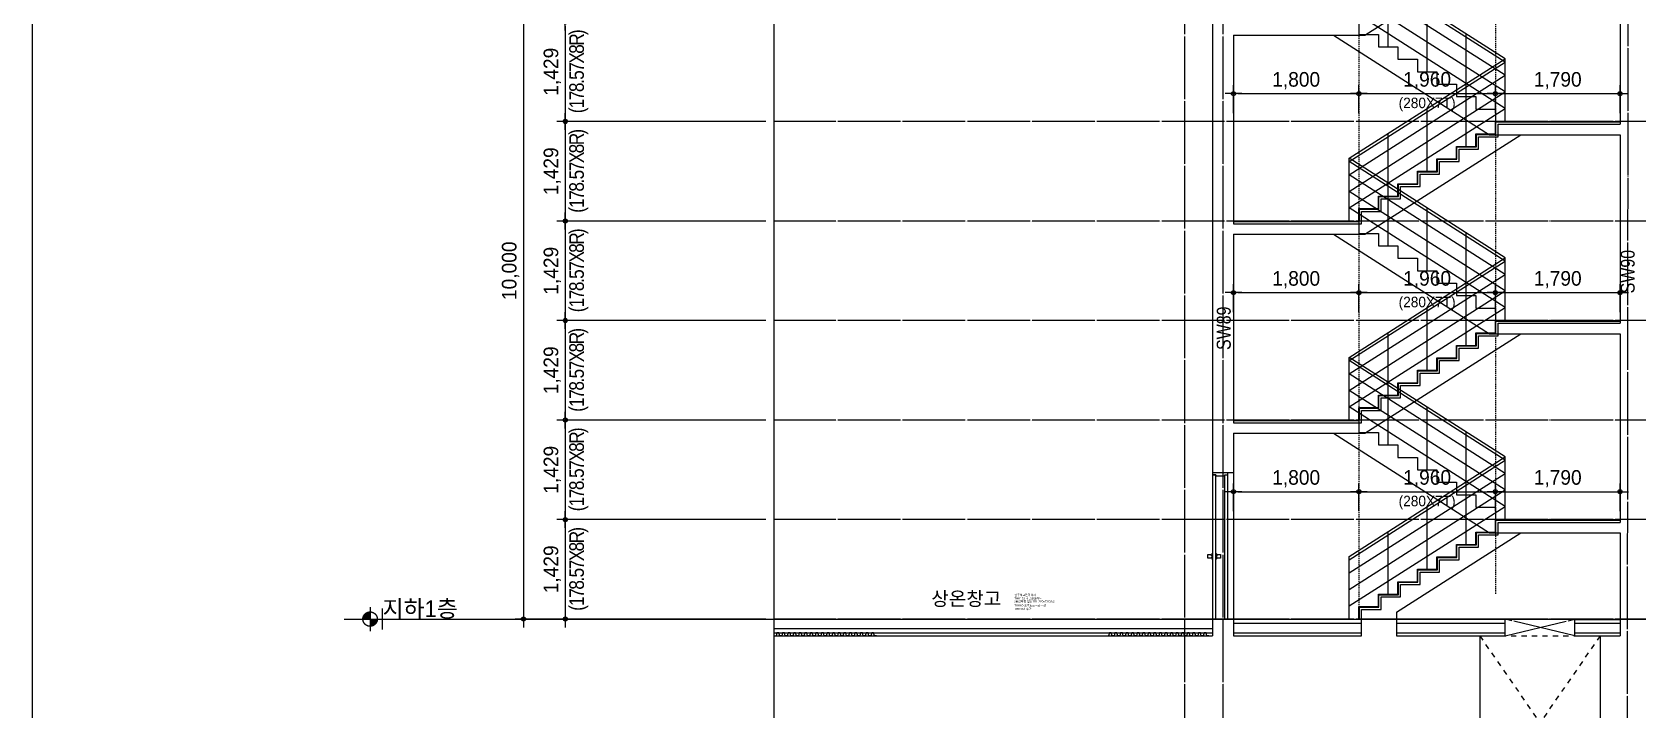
# Model space of a CAD drawing. Header units: millimetres. Extents: x 11948722 to 13111668, y -10771712 to -10232988.
# Drawn here: x 12495466 to 12518522, y -10577251 to -10567522 of the extents above; entities that cross this region are included whole.
import ezdxf
from ezdxf.enums import TextEntityAlignment as Align

# ---------------------------------------------------------------- set-up
doc = ezdxf.new("R2010")
doc.units = ezdxf.units.MM
doc.header["$LTSCALE"] = 150
doc.header["$MEASUREMENT"] = 0
for name, pattern in [('CEN', [6.2, 6, -0.1, 0, -0.1]), ('HIDDEN', [2, 1, -1]), ('X_PLAN_1F$0$CEN', [62, 60, -1, 0, -1]), ('Xref-계단단면도$0$CEN', [62, 60, -1, 0, -1]), ('Xref-계단단면도$0$H', [1, 0.6, -0.4])]:
    doc.linetypes.add(name, pattern=pattern)
doc.layers.get('0').update_dxf_attribs({"linetype": 'CONTINUOUS'})
doc.layers.get('Defpoints').update_dxf_attribs({"color": 117, "linetype": 'CONTINUOUS'})
for name, color, linetype in [('253', 253, 'CONTINUOUS'), ('A-DOOR', 4, 'CONTINUOUS'), ('A-ELE-8', 8, 'CONTINUOUS'), ('A-HAT-251', 251, 'CONTINUOUS'), ('A-중심선', 10, 'CEN'), ('CON-C', 2, 'CONTINUOUS'), ('ELE-8', 8, 'CONTINUOUS'), ('ele11', 251, 'CONTINUOUS'), ('X_PLAN_1F$0$A-중심선', 1, 'X_PLAN_1F$0$CEN'), ('Xref-계단단면도$0$3 dim0', 7, 'CONTINUOUS'), ('Xref-계단단면도$0$A-CEIL', 6, 'CONTINUOUS'), ('Xref-계단단면도$0$A-DIM', 7, 'CONTINUOUS'), ('Xref-계단단면도$0$A-TXT-3.0', 3, 'CONTINUOUS'), ('Xref-계단단면도$0$SYM', 7, 'CONTINUOUS'), ('Xref-계단단면도$0$SYM-1', 7, 'CONTINUOUS'), ('바닥마감', 3, 'CONTINUOUS')]:
    doc.layers.add(name, color=color, linetype=linetype)
doc.styles.add('A.NARROW', font='ARIALN.TTF')
doc.styles.add('Xref-계단단면도$0$나눔고딕 Se', font='')
doc.styles.add('Xref-계단단면도$0$돋움', font='')
doc.styles.add('돋움', font='')
doc.styles.add('맑은고딕', font='malgun.ttf')
doc.styles.add('주석', font='')
doc.styles.get('Xref-계단단면도$0$나눔고딕 Se').set_extended_font_data('Dotum')
doc.styles.get('Xref-계단단면도$0$돋움').set_extended_font_data('Dotum')
doc.styles.get('돋움').set_extended_font_data('Dotum')
doc.styles.get('주석').set_extended_font_data('Dotum')
doc.dimstyles.new('Xref-계단단면도$0$A1-100', dxfattribs={"dimtxt": 3, "dimasz": 1, "dimexe": 2, "dimexo": 2, "dimgap": 1, "dimtad": 1, "dimdec": 0, "dimzin": 12, "dimdsep": 46, "dimlunit": 6, "dimtxsty": 'Xref-계단단면도$0$나눔고딕 Se', "dimblk1": 'Xref-계단단면도$0$DIMDOT', "dimblk2": 'Xref-계단단면도$0$DIMDOT', "dimsah": 1, "dimcen": -1, "dimdle": 2, "dimclrd": 256, "dimclre": 256, "dimclrt": 3, "dimadec": 0, "dimazin": 0, "dimtfac": 1, "dimtdec": 0, "dimtix": 1, "dimtmove": 2, "dimatfit": 3, "dimldrblk": 'Xref-계단단면도$0$DIMDOT', "dimfxl": 1, "dimtvp": 1, "dimtolj": 1, "dimtzin": 12, "dimlwd": -1, "dimlwe": -1, "dimarcsym": 0})

# ---------------------------------------------------------------- blocks, each defined once
blk = doc.blocks.new('Xref-계단단면도$0$DIMDOT')
at = {"color": 0}
blk.add_line((-2, 0), (2, 0), dxfattribs=at)
for radius in [0.5, 0.25]:
    blk.add_circle((0, 0), radius, dxfattribs=at)
blk = doc.blocks.new('*D954')
at = {"layer": 'Defpoints', "color": 0, "ltscale": 1200}
for p in [(12506121, -10565948), (12502521, -10575948), (12506121, -10575948)]:
    blk.add_point(p, dxfattribs=at)
at = {"layer": 'Xref-계단단면도$0$3 dim0'}
for p, q in [((12506001, -10565948), (12502401, -10565948)), ((12502521, -10566008), (12502521, -10575888)), ((12506001, -10575948), (12502401, -10575948))]:
    blk.add_line(p, q, dxfattribs=at)
at = {"layer": 'Xref-계단단면도$0$3 dim0', "ltscale": 1200, "xscale": 60, "yscale": 60, "zscale": 60}
for p, rotation in [((12502521, -10565948), 90), ((12502521, -10575948), 270)]:
    blk.add_blockref('Xref-계단단면도$0$DIMDOT', p, dxfattribs=dict(at, rotation=rotation))
at = {"layer": 'Xref-계단단면도$0$3 dim0', "color": 3, "ltscale": 1200, "insert": (12502335, -10570948), "char_height": 210, "attachment_point": 5, "rotation": 90, "style": 'Xref-계단단면도$0$나눔고딕 Se'}
blk.add_mtext('\\A1;10,000', dxfattribs=at)
blk = doc.blocks.new('*U136')
at = {"layer": 'A-DOOR'}
for p, q in [((-200, 0), (-200, 2070)), ((-155, 0), (-155, 2055)), ((-200, 0), (-25, 0))]:
    blk.add_line(p, q, dxfattribs=at)
for points in [[(10, 2100), (20, 2100), (20, 2070), (-25, 2070), (-25, 2055), (-155, 2055), (-155, 2070), (-200, 2070), (-200, 2100), (-190, 2100)], [(-35, 915), (-55, 925), (-95, 925), (-95, 875), (-55, 875), (-35, 885)], [(-25, 945), (-35, 935), (-35, 865), (-25, 855)], [(20, 945), (30, 935), (30, 865), (20, 855)], [(30, 885), (50, 875), (90, 875), (90, 925), (50, 925), (30, 915)]]:
    blk.add_lwpolyline(points, dxfattribs=at)
blk.add_lwpolyline([(20, 0), (-25, 0), (-25, 2070), (20, 2070)], close=True, dxfattribs=at)
blk = doc.blocks.new('*D995')
at = {"layer": 'Defpoints', "color": 0, "lineweight": -3, "ltscale": 1200}
for p in [(12514516, -10568405), (12512716, -10568805), (12514516, -10568805)]:
    blk.add_point(p, dxfattribs=at)
at = {"layer": 'Xref-계단단면도$0$3 dim0'}
for p, q in [((12512716, -10568685), (12512716, -10568285)), ((12512776, -10568405), (12514456, -10568405)), ((12514516, -10568685), (12514516, -10568285))]:
    blk.add_line(p, q, dxfattribs=at)
at = {"layer": 'Xref-계단단면도$0$3 dim0', "ltscale": 1200, "xscale": 60, "yscale": 60, "zscale": 60, "rotation": 180}
blk.add_blockref('Xref-계단단면도$0$DIMDOT', (12512716, -10568405), dxfattribs=at)
at = {"layer": 'Xref-계단단면도$0$3 dim0', "ltscale": 1200, "xscale": 60, "yscale": 60, "zscale": 60}
blk.add_blockref('Xref-계단단면도$0$DIMDOT', (12514516, -10568405), dxfattribs=at)
at = {"layer": 'Xref-계단단면도$0$3 dim0', "color": 3, "ltscale": 1200, "insert": (12513616, -10568220), "char_height": 210, "attachment_point": 5, "style": 'Xref-계단단면도$0$나눔고딕 Se'}
blk.add_mtext('\\A1;1,800', dxfattribs=at)
blk = doc.blocks.new('*D996')
at = {"layer": 'Defpoints', "color": 0, "lineweight": -3, "ltscale": 1200}
for p in [(12516476, -10568405), (12514516, -10568805), (12516476, -10568805)]:
    blk.add_point(p, dxfattribs=at)
at = {"layer": 'Xref-계단단면도$0$3 dim0'}
for p, q in [((12514516, -10568685), (12514516, -10568285)), ((12514576, -10568405), (12516416, -10568405)), ((12516476, -10568685), (12516476, -10568285))]:
    blk.add_line(p, q, dxfattribs=at)
at = {"layer": 'Xref-계단단면도$0$3 dim0', "ltscale": 1200, "xscale": 60, "yscale": 60, "zscale": 60, "rotation": 180}
blk.add_blockref('Xref-계단단면도$0$DIMDOT', (12514516, -10568405), dxfattribs=at)
at = {"layer": 'Xref-계단단면도$0$3 dim0', "ltscale": 1200, "xscale": 60, "yscale": 60, "zscale": 60}
blk.add_blockref('Xref-계단단면도$0$DIMDOT', (12516476, -10568405), dxfattribs=at)
at = {"layer": 'Xref-계단단면도$0$3 dim0', "color": 3, "ltscale": 1200, "char_height": 210, "attachment_point": 5, "style": 'Xref-계단단면도$0$나눔고딕 Se'}
for s, insert in [('\\A1;1,960', (12515496, -10568220)), ('\\H0.714286x;(280X7T)', (12515496, -10568561))]:
    blk.add_mtext(s, dxfattribs=dict(at, insert=insert))
blk = doc.blocks.new('*D997')
at = {"layer": 'Defpoints', "color": 0, "lineweight": -3, "ltscale": 1200}
for p in [(12518266, -10568405), (12516476, -10568805), (12518266, -10568805)]:
    blk.add_point(p, dxfattribs=at)
at = {"layer": 'Xref-계단단면도$0$3 dim0'}
for p, q in [((12516476, -10568685), (12516476, -10568285)), ((12516536, -10568405), (12518206, -10568405)), ((12518266, -10568685), (12518266, -10568285))]:
    blk.add_line(p, q, dxfattribs=at)
at = {"layer": 'Xref-계단단면도$0$3 dim0', "ltscale": 1200, "xscale": 60, "yscale": 60, "zscale": 60, "rotation": 180}
blk.add_blockref('Xref-계단단면도$0$DIMDOT', (12516476, -10568405), dxfattribs=at)
at = {"layer": 'Xref-계단단면도$0$3 dim0', "ltscale": 1200, "xscale": 60, "yscale": 60, "zscale": 60}
blk.add_blockref('Xref-계단단면도$0$DIMDOT', (12518266, -10568405), dxfattribs=at)
at = {"layer": 'Xref-계단단면도$0$3 dim0', "color": 3, "ltscale": 1200, "insert": (12517371, -10568220), "char_height": 210, "attachment_point": 5, "style": 'Xref-계단단면도$0$나눔고딕 Se'}
blk.add_mtext('\\A1;1,790', dxfattribs=at)
blk = doc.blocks.new('*D998')
at = {"layer": 'Defpoints', "color": 0, "lineweight": -3, "ltscale": 1200}
for p in [(12514516, -10571262), (12512716, -10571662), (12514516, -10571662)]:
    blk.add_point(p, dxfattribs=at)
at = {"layer": 'Xref-계단단면도$0$3 dim0'}
for p, q in [((12512716, -10571542), (12512716, -10571142)), ((12514516, -10571542), (12514516, -10571142)), ((12512776, -10571262), (12514456, -10571262))]:
    blk.add_line(p, q, dxfattribs=at)
at = {"layer": 'Xref-계단단면도$0$3 dim0', "ltscale": 1200, "xscale": 60, "yscale": 60, "zscale": 60, "rotation": 180}
blk.add_blockref('Xref-계단단면도$0$DIMDOT', (12512716, -10571262), dxfattribs=at)
at = {"layer": 'Xref-계단단면도$0$3 dim0', "ltscale": 1200, "xscale": 60, "yscale": 60, "zscale": 60}
blk.add_blockref('Xref-계단단면도$0$DIMDOT', (12514516, -10571262), dxfattribs=at)
at = {"layer": 'Xref-계단단면도$0$3 dim0', "color": 3, "ltscale": 1200, "insert": (12513616, -10571077), "char_height": 210, "attachment_point": 5, "style": 'Xref-계단단면도$0$나눔고딕 Se'}
blk.add_mtext('\\A1;1,800', dxfattribs=at)
blk = doc.blocks.new('*D999')
at = {"layer": 'Defpoints', "color": 0, "lineweight": -3, "ltscale": 1200}
for p in [(12516476, -10571262), (12514516, -10571662), (12516476, -10571662)]:
    blk.add_point(p, dxfattribs=at)
at = {"layer": 'Xref-계단단면도$0$3 dim0'}
for p, q in [((12514516, -10571542), (12514516, -10571142)), ((12516476, -10571542), (12516476, -10571142)), ((12514576, -10571262), (12516416, -10571262))]:
    blk.add_line(p, q, dxfattribs=at)
at = {"layer": 'Xref-계단단면도$0$3 dim0', "ltscale": 1200, "xscale": 60, "yscale": 60, "zscale": 60, "rotation": 180}
blk.add_blockref('Xref-계단단면도$0$DIMDOT', (12514516, -10571262), dxfattribs=at)
at = {"layer": 'Xref-계단단면도$0$3 dim0', "ltscale": 1200, "xscale": 60, "yscale": 60, "zscale": 60}
blk.add_blockref('Xref-계단단면도$0$DIMDOT', (12516476, -10571262), dxfattribs=at)
at = {"layer": 'Xref-계단단면도$0$3 dim0', "color": 3, "ltscale": 1200, "char_height": 210, "attachment_point": 5, "style": 'Xref-계단단면도$0$나눔고딕 Se'}
for s, insert in [('\\A1;1,960', (12515496, -10571077)), ('\\H0.714286x;(280X7T)', (12515496, -10571419))]:
    blk.add_mtext(s, dxfattribs=dict(at, insert=insert))
blk = doc.blocks.new('*D1000')
at = {"layer": 'Defpoints', "color": 0, "lineweight": -3, "ltscale": 1200}
for p in [(12518266, -10571262), (12516476, -10571662), (12518266, -10571662)]:
    blk.add_point(p, dxfattribs=at)
at = {"layer": 'Xref-계단단면도$0$3 dim0'}
for p, q in [((12516476, -10571542), (12516476, -10571142)), ((12518266, -10571542), (12518266, -10571142)), ((12516536, -10571262), (12518206, -10571262))]:
    blk.add_line(p, q, dxfattribs=at)
at = {"layer": 'Xref-계단단면도$0$3 dim0', "ltscale": 1200, "xscale": 60, "yscale": 60, "zscale": 60, "rotation": 180}
blk.add_blockref('Xref-계단단면도$0$DIMDOT', (12516476, -10571262), dxfattribs=at)
at = {"layer": 'Xref-계단단면도$0$3 dim0', "ltscale": 1200, "xscale": 60, "yscale": 60, "zscale": 60}
blk.add_blockref('Xref-계단단면도$0$DIMDOT', (12518266, -10571262), dxfattribs=at)
at = {"layer": 'Xref-계단단면도$0$3 dim0', "color": 3, "ltscale": 1200, "insert": (12517371, -10571077), "char_height": 210, "attachment_point": 5, "style": 'Xref-계단단면도$0$나눔고딕 Se'}
blk.add_mtext('\\A1;1,790', dxfattribs=at)
blk = doc.blocks.new('*D1001')
at = {"layer": 'Defpoints', "color": 0, "lineweight": -3, "ltscale": 1200}
for p in [(12514516, -10574120), (12512716, -10574520), (12514516, -10574520)]:
    blk.add_point(p, dxfattribs=at)
at = {"layer": 'Xref-계단단면도$0$3 dim0'}
for p, q in [((12512716, -10574400), (12512716, -10574000)), ((12512776, -10574120), (12514456, -10574120)), ((12514516, -10574400), (12514516, -10574000))]:
    blk.add_line(p, q, dxfattribs=at)
at = {"layer": 'Xref-계단단면도$0$3 dim0', "ltscale": 1200, "xscale": 60, "yscale": 60, "zscale": 60, "rotation": 180}
blk.add_blockref('Xref-계단단면도$0$DIMDOT', (12512716, -10574120), dxfattribs=at)
at = {"layer": 'Xref-계단단면도$0$3 dim0', "ltscale": 1200, "xscale": 60, "yscale": 60, "zscale": 60}
blk.add_blockref('Xref-계단단면도$0$DIMDOT', (12514516, -10574120), dxfattribs=at)
at = {"layer": 'Xref-계단단면도$0$3 dim0', "color": 3, "ltscale": 1200, "insert": (12513616, -10573934), "char_height": 210, "attachment_point": 5, "style": 'Xref-계단단면도$0$나눔고딕 Se'}
blk.add_mtext('\\A1;1,800', dxfattribs=at)
blk = doc.blocks.new('*D1002')
at = {"layer": 'Defpoints', "color": 0, "lineweight": -3, "ltscale": 1200}
for p in [(12516476, -10574120), (12514516, -10574520), (12516476, -10574520)]:
    blk.add_point(p, dxfattribs=at)
at = {"layer": 'Xref-계단단면도$0$3 dim0'}
for p, q in [((12514516, -10574400), (12514516, -10574000)), ((12514576, -10574120), (12516416, -10574120)), ((12516476, -10574400), (12516476, -10574000))]:
    blk.add_line(p, q, dxfattribs=at)
at = {"layer": 'Xref-계단단면도$0$3 dim0', "ltscale": 1200, "xscale": 60, "yscale": 60, "zscale": 60, "rotation": 180}
blk.add_blockref('Xref-계단단면도$0$DIMDOT', (12514516, -10574120), dxfattribs=at)
at = {"layer": 'Xref-계단단면도$0$3 dim0', "ltscale": 1200, "xscale": 60, "yscale": 60, "zscale": 60}
blk.add_blockref('Xref-계단단면도$0$DIMDOT', (12516476, -10574120), dxfattribs=at)
at = {"layer": 'Xref-계단단면도$0$3 dim0', "color": 3, "ltscale": 1200, "char_height": 210, "attachment_point": 5, "style": 'Xref-계단단면도$0$나눔고딕 Se'}
for s, insert in [('\\A1;1,960', (12515496, -10573934)), ('\\H0.714286x;(280X7T)', (12515496, -10574276))]:
    blk.add_mtext(s, dxfattribs=dict(at, insert=insert))
blk = doc.blocks.new('*D1003')
at = {"layer": 'Defpoints', "color": 0, "lineweight": -3, "ltscale": 1200}
for p in [(12518266, -10574120), (12516476, -10574520), (12518266, -10574520)]:
    blk.add_point(p, dxfattribs=at)
at = {"layer": 'Xref-계단단면도$0$3 dim0'}
for p, q in [((12516476, -10574400), (12516476, -10574000)), ((12516536, -10574120), (12518206, -10574120)), ((12518266, -10574400), (12518266, -10574000))]:
    blk.add_line(p, q, dxfattribs=at)
at = {"layer": 'Xref-계단단면도$0$3 dim0', "ltscale": 1200, "xscale": 60, "yscale": 60, "zscale": 60, "rotation": 180}
blk.add_blockref('Xref-계단단면도$0$DIMDOT', (12516476, -10574120), dxfattribs=at)
at = {"layer": 'Xref-계단단면도$0$3 dim0', "ltscale": 1200, "xscale": 60, "yscale": 60, "zscale": 60}
blk.add_blockref('Xref-계단단면도$0$DIMDOT', (12518266, -10574120), dxfattribs=at)
at = {"layer": 'Xref-계단단면도$0$3 dim0', "color": 3, "ltscale": 1200, "insert": (12517371, -10573934), "char_height": 210, "attachment_point": 5, "style": 'Xref-계단단면도$0$나눔고딕 Se'}
blk.add_mtext('\\A1;1,790', dxfattribs=at)
blk = doc.blocks.new('*D1010')
at = {"layer": 'Defpoints', "color": 0, "ltscale": 1200}
for p in [(12506121, -10567377), (12503121, -10568805), (12506121, -10568805)]:
    blk.add_point(p, dxfattribs=at)
at = {"layer": 'Xref-계단단면도$0$3 dim0'}
for p, q in [((12506001, -10567377), (12503001, -10567377)), ((12503121, -10567437), (12503121, -10568745)), ((12506001, -10568805), (12503001, -10568805))]:
    blk.add_line(p, q, dxfattribs=at)
at = {"layer": 'Xref-계단단면도$0$3 dim0', "ltscale": 1200, "xscale": 60, "yscale": 60, "zscale": 60}
for p, rotation in [((12503121, -10567377), 90), ((12503121, -10568805), 270)]:
    blk.add_blockref('Xref-계단단면도$0$DIMDOT', p, dxfattribs=dict(at, rotation=rotation))
at = {"layer": 'Xref-계단단면도$0$3 dim0', "color": 3, "ltscale": 1200, "char_height": 210, "attachment_point": 5, "rotation": 90, "style": 'Xref-계단단면도$0$나눔고딕 Se'}
for s, insert in [('\\W0.9;\\T0.8;(178.57X8R)', (12503315, -10568091)), ('\\A1;1,429', (12502935, -10568091))]:
    blk.add_mtext(s, dxfattribs=dict(at, insert=insert))
blk = doc.blocks.new('*D1011')
at = {"layer": 'Defpoints', "color": 0, "ltscale": 1200}
for p in [(12506121, -10568805), (12503121, -10570234), (12506121, -10570234)]:
    blk.add_point(p, dxfattribs=at)
at = {"layer": 'Xref-계단단면도$0$3 dim0'}
for p, q in [((12506001, -10568805), (12503001, -10568805)), ((12503121, -10568865), (12503121, -10570174)), ((12506001, -10570234), (12503001, -10570234))]:
    blk.add_line(p, q, dxfattribs=at)
at = {"layer": 'Xref-계단단면도$0$3 dim0', "ltscale": 1200, "xscale": 60, "yscale": 60, "zscale": 60}
for p, rotation in [((12503121, -10568805), 90), ((12503121, -10570234), 270)]:
    blk.add_blockref('Xref-계단단면도$0$DIMDOT', p, dxfattribs=dict(at, rotation=rotation))
at = {"layer": 'Xref-계단단면도$0$3 dim0', "color": 3, "ltscale": 1200, "char_height": 210, "attachment_point": 5, "rotation": 90, "style": 'Xref-계단단면도$0$나눔고딕 Se'}
for s, insert in [('\\W0.9;\\T0.8;(178.57X8R)', (12503315, -10569520)), ('\\A1;1,429', (12502935, -10569520))]:
    blk.add_mtext(s, dxfattribs=dict(at, insert=insert))
blk = doc.blocks.new('*D1012')
at = {"layer": 'Defpoints', "color": 0, "ltscale": 1200}
for p in [(12506121, -10570234), (12503121, -10571662), (12506121, -10571662)]:
    blk.add_point(p, dxfattribs=at)
at = {"layer": 'Xref-계단단면도$0$3 dim0'}
for p, q in [((12506001, -10570234), (12503001, -10570234)), ((12503121, -10570294), (12503121, -10571602)), ((12506001, -10571662), (12503001, -10571662))]:
    blk.add_line(p, q, dxfattribs=at)
at = {"layer": 'Xref-계단단면도$0$3 dim0', "ltscale": 1200, "xscale": 60, "yscale": 60, "zscale": 60}
for p, rotation in [((12503121, -10570234), 90), ((12503121, -10571662), 270)]:
    blk.add_blockref('Xref-계단단면도$0$DIMDOT', p, dxfattribs=dict(at, rotation=rotation))
at = {"layer": 'Xref-계단단면도$0$3 dim0', "color": 3, "ltscale": 1200, "char_height": 210, "attachment_point": 5, "rotation": 90, "style": 'Xref-계단단면도$0$나눔고딕 Se'}
for s, insert in [('\\W0.9;\\T0.8;(178.57X8R)', (12503315, -10570948)), ('\\A1;1,429', (12502935, -10570948))]:
    blk.add_mtext(s, dxfattribs=dict(at, insert=insert))
blk = doc.blocks.new('*D1013')
at = {"layer": 'Defpoints', "color": 0, "ltscale": 1200}
for p in [(12506121, -10571662), (12503121, -10573091), (12506121, -10573091)]:
    blk.add_point(p, dxfattribs=at)
at = {"layer": 'Xref-계단단면도$0$3 dim0'}
for p, q in [((12506001, -10571662), (12503001, -10571662)), ((12503121, -10571722), (12503121, -10573031)), ((12506001, -10573091), (12503001, -10573091))]:
    blk.add_line(p, q, dxfattribs=at)
at = {"layer": 'Xref-계단단면도$0$3 dim0', "ltscale": 1200, "xscale": 60, "yscale": 60, "zscale": 60}
for p, rotation in [((12503121, -10571662), 90), ((12503121, -10573091), 270)]:
    blk.add_blockref('Xref-계단단면도$0$DIMDOT', p, dxfattribs=dict(at, rotation=rotation))
at = {"layer": 'Xref-계단단면도$0$3 dim0', "color": 3, "ltscale": 1200, "char_height": 210, "attachment_point": 5, "rotation": 90, "style": 'Xref-계단단면도$0$나눔고딕 Se'}
for s, insert in [('\\W0.9;\\T0.8;(178.57X8R)', (12503315, -10572377)), ('\\A1;1,429', (12502935, -10572377))]:
    blk.add_mtext(s, dxfattribs=dict(at, insert=insert))
blk = doc.blocks.new('*D1014')
at = {"layer": 'Defpoints', "color": 0, "ltscale": 1200}
for p in [(12506121, -10573091), (12503121, -10574520), (12506121, -10574520)]:
    blk.add_point(p, dxfattribs=at)
at = {"layer": 'Xref-계단단면도$0$3 dim0'}
for p, q in [((12506001, -10573091), (12503001, -10573091)), ((12503121, -10573151), (12503121, -10574460)), ((12506001, -10574520), (12503001, -10574520))]:
    blk.add_line(p, q, dxfattribs=at)
at = {"layer": 'Xref-계단단면도$0$3 dim0', "ltscale": 1200, "xscale": 60, "yscale": 60, "zscale": 60}
for p, rotation in [((12503121, -10573091), 90), ((12503121, -10574520), 270)]:
    blk.add_blockref('Xref-계단단면도$0$DIMDOT', p, dxfattribs=dict(at, rotation=rotation))
at = {"layer": 'Xref-계단단면도$0$3 dim0', "color": 3, "ltscale": 1200, "char_height": 210, "attachment_point": 5, "rotation": 90, "style": 'Xref-계단단면도$0$나눔고딕 Se'}
for s, insert in [('\\W0.9;\\T0.8;(178.57X8R)', (12503315, -10573805)), ('\\A1;1,429', (12502935, -10573805))]:
    blk.add_mtext(s, dxfattribs=dict(at, insert=insert))
blk = doc.blocks.new('*D1015')
at = {"layer": 'Defpoints', "color": 0, "ltscale": 1200}
for p in [(12506121, -10574520), (12503121, -10575948), (12506121, -10575948)]:
    blk.add_point(p, dxfattribs=at)
at = {"layer": 'Xref-계단단면도$0$3 dim0'}
for p, q in [((12506001, -10574520), (12503001, -10574520)), ((12503121, -10574580), (12503121, -10575888)), ((12506001, -10575948), (12503001, -10575948))]:
    blk.add_line(p, q, dxfattribs=at)
at = {"layer": 'Xref-계단단면도$0$3 dim0', "ltscale": 1200, "xscale": 60, "yscale": 60, "zscale": 60}
for p, rotation in [((12503121, -10574520), 90), ((12503121, -10575948), 270)]:
    blk.add_blockref('Xref-계단단면도$0$DIMDOT', p, dxfattribs=dict(at, rotation=rotation))
at = {"layer": 'Xref-계단단면도$0$3 dim0', "color": 3, "ltscale": 1200, "char_height": 210, "attachment_point": 5, "rotation": 90, "style": 'Xref-계단단면도$0$나눔고딕 Se'}
for s, insert in [('\\W0.9;\\T0.8;(178.57X8R)', (12503315, -10575234)), ('\\A1;1,429', (12502935, -10575234))]:
    blk.add_mtext(s, dxfattribs=dict(at, insert=insert))
blk = doc.blocks.new('1.5')
at = {"layer": 'A-HAT-251', "linetype": 'HIDDEN', "ltscale": 0.5}
for p, q in [((12412532, -10439268), (12412532, -10441768)), ((12412532, -10439268), (12414262, -10441768)), ((12414262, -10439268), (12412532, -10441768)), ((12412532, -10439268), (12414262, -10439268)), ((12414262, -10439268), (12414262, -10441768)), ((12412532, -10441768), (12414262, -10441768))]:
    blk.add_line(p, q, dxfattribs=at)
at = {"layer": 'Defpoints', "style": '주석', "width": 0.8}
for s, p in [('(Ø1.73m x h2.5m)', (12412917, -10440744)), ('영구배수 집수정', (12412978, -10440577))]:
    blk.add_text(s, height=100, dxfattribs=at).set_placement(p, align=Align.MIDDLE_LEFT)

msp = doc.modelspace()

# ---------------------------------------------------------------- hatches: boundary and pattern name
at = {"layer": 'Xref-계단단면도$0$SYM', "linetype": 'Xref-계단단면도$0$CEN'}
h = msp.add_hatch(color=7, dxfattribs=at)
h.paths.add_polyline_path([(12500421.9, -10575948.2), (12500318.6, -10575948.2), (12500318.6, -10576051.4, 0.4142136)])
h.paths.add_polyline_path([(12500318.6, -10575844.9, 0.4142136), (12500215.4, -10575948.2), (12500318.6, -10575948.2)])

# ---------------------------------------------------------------- linework, layer by layer
at = {"layer": '253', "linetype": 'Continuous'}
for p, q in [((12516615.8, -10576188.2), (12516615.8, -10575948.2)), ((12517615.8, -10576188.2), (12517615.8, -10575948.2)), ((12516250.8, -10576188.2), (12516615.8, -10576188.2)), ((12517615.8, -10576188.2), (12517980.8, -10576188.2))]:
    msp.add_line(p, q, dxfattribs=at)
at = {"layer": 'A-ELE-8'}
msp.add_line((12512715.8, -10573848.2), (12512715.8, -10575948.2), dxfattribs=at)
at = {"layer": 'A-HAT-251'}
for points in [[(12506228.5, -10576188.2), (12506200.5, -10576188.2), (12506188.5, -10576143.2), (12506160.5, -10576143.2), (12506148.5, -10576188.2)], [(12506308.5, -10576188.2), (12506280.5, -10576188.2), (12506268.5, -10576143.2), (12506240.5, -10576143.2), (12506228.5, -10576188.2)], [(12506388.5, -10576188.2), (12506360.5, -10576188.2), (12506348.5, -10576143.2), (12506320.5, -10576143.2), (12506308.5, -10576188.2)], [(12506468.5, -10576188.2), (12506440.5, -10576188.2), (12506428.5, -10576143.2), (12506400.5, -10576143.2), (12506388.5, -10576188.2)], [(12506548.5, -10576188.2), (12506520.5, -10576188.2), (12506508.5, -10576143.2), (12506480.5, -10576143.2), (12506468.5, -10576188.2)], [(12506628.5, -10576188.2), (12506600.5, -10576188.2), (12506588.5, -10576143.2), (12506560.5, -10576143.2), (12506548.5, -10576188.2)], [(12506708.5, -10576188.2), (12506680.5, -10576188.2), (12506668.5, -10576143.2), (12506640.5, -10576143.2), (12506628.5, -10576188.2)], [(12506788.5, -10576188.2), (12506760.5, -10576188.2), (12506748.5, -10576143.2), (12506720.5, -10576143.2), (12506708.5, -10576188.2)], [(12506868.5, -10576188.2), (12506840.5, -10576188.2), (12506828.5, -10576143.2), (12506800.5, -10576143.2), (12506788.5, -10576188.2)], [(12506948.5, -10576188.2), (12506920.5, -10576188.2), (12506908.5, -10576143.2), (12506880.5, -10576143.2), (12506868.5, -10576188.2)], [(12507028.5, -10576188.2), (12507000.5, -10576188.2), (12506988.5, -10576143.2), (12506960.5, -10576143.2), (12506948.5, -10576188.2)], [(12507108.5, -10576188.2), (12507080.5, -10576188.2), (12507068.5, -10576143.2), (12507040.5, -10576143.2), (12507028.5, -10576188.2)], [(12507188.5, -10576188.2), (12507160.5, -10576188.2), (12507148.5, -10576143.2), (12507120.5, -10576143.2), (12507108.5, -10576188.2)], [(12507268.5, -10576188.2), (12507240.5, -10576188.2), (12507228.5, -10576143.2), (12507200.5, -10576143.2), (12507188.5, -10576188.2)], [(12507348.5, -10576188.2), (12507320.5, -10576188.2), (12507308.5, -10576143.2), (12507280.5, -10576143.2), (12507268.5, -10576188.2)], [(12507428.5, -10576188.2), (12507400.5, -10576188.2), (12507388.5, -10576143.2), (12507360.5, -10576143.2), (12507348.5, -10576188.2)], [(12507508.5, -10576188.2), (12507480.5, -10576188.2), (12507468.5, -10576143.2), (12507440.5, -10576143.2), (12507428.5, -10576188.2)], [(12507588.5, -10576188.2), (12507560.5, -10576188.2), (12507548.5, -10576143.2), (12507520.5, -10576143.2), (12507508.5, -10576188.2)], [(12511001.7, -10576188.2), (12510973.7, -10576188.2), (12510961.7, -10576143.2), (12510933.7, -10576143.2), (12510921.7, -10576188.2)], [(12511081.7, -10576188.2), (12511053.7, -10576188.2), (12511041.7, -10576143.2), (12511013.7, -10576143.2), (12511001.7, -10576188.2)], [(12511161.7, -10576188.2), (12511133.7, -10576188.2), (12511121.7, -10576143.2), (12511093.7, -10576143.2), (12511081.7, -10576188.2)], [(12511241.7, -10576188.2), (12511213.7, -10576188.2), (12511201.7, -10576143.2), (12511173.7, -10576143.2), (12511161.7, -10576188.2)], [(12511321.7, -10576188.2), (12511293.7, -10576188.2), (12511281.7, -10576143.2), (12511253.7, -10576143.2), (12511241.7, -10576188.2)], [(12511401.7, -10576188.2), (12511373.7, -10576188.2), (12511361.7, -10576143.2), (12511333.7, -10576143.2), (12511321.7, -10576188.2)], [(12511481.7, -10576188.2), (12511453.7, -10576188.2), (12511441.7, -10576143.2), (12511413.7, -10576143.2), (12511401.7, -10576188.2)], [(12511561.7, -10576188.2), (12511533.7, -10576188.2), (12511521.7, -10576143.2), (12511493.7, -10576143.2), (12511481.7, -10576188.2)], [(12511641.7, -10576188.2), (12511613.7, -10576188.2), (12511601.7, -10576143.2), (12511573.7, -10576143.2), (12511561.7, -10576188.2)], [(12511721.7, -10576188.2), (12511693.7, -10576188.2), (12511681.7, -10576143.2), (12511653.7, -10576143.2), (12511641.7, -10576188.2)], [(12511801.7, -10576188.2), (12511773.7, -10576188.2), (12511761.7, -10576143.2), (12511733.7, -10576143.2), (12511721.7, -10576188.2)], [(12511881.7, -10576188.2), (12511853.7, -10576188.2), (12511841.7, -10576143.2), (12511813.7, -10576143.2), (12511801.7, -10576188.2)], [(12511961.7, -10576188.2), (12511933.7, -10576188.2), (12511921.7, -10576143.2), (12511893.7, -10576143.2), (12511881.7, -10576188.2)], [(12512041.7, -10576188.2), (12512013.7, -10576188.2), (12512001.7, -10576143.2), (12511973.7, -10576143.2), (12511961.7, -10576188.2)], [(12512121.7, -10576188.2), (12512093.7, -10576188.2), (12512081.7, -10576143.2), (12512053.7, -10576143.2), (12512041.7, -10576188.2)], [(12512201.7, -10576188.2), (12512173.7, -10576188.2), (12512161.7, -10576143.2), (12512133.7, -10576143.2), (12512121.7, -10576188.2)], [(12512281.7, -10576188.2), (12512253.7, -10576188.2), (12512241.7, -10576143.2), (12512213.7, -10576143.2), (12512201.7, -10576188.2)], [(12512361.7, -10576188.2), (12512333.7, -10576188.2), (12512321.7, -10576143.2), (12512293.7, -10576143.2), (12512281.7, -10576188.2)]]:
    msp.add_lwpolyline(points, dxfattribs=at)
at = {"layer": 'A-중심선'}
for p, q in [((12512015.8, -10579644.2), (12512015.8, -10530548.2)), ((12518417.1, -10530548.2), (12518365.8, -10579644.2)), ((12512565.8, -10579644.2), (12512565.8, -10531805.3)), ((12523746.5, -10568805.3), (12506120.5, -10568805.3)), ((12523746.5, -10570233.9), (12506120.5, -10570233.9)), ((12523746.5, -10571662.4), (12506120.5, -10571662.4)), ((12523746.5, -10573091), (12506120.5, -10573091)), ((12523746.5, -10574519.6), (12506120.5, -10574519.6)), ((12523746.5, -10575948.2), (12506120.5, -10575948.2)), ((12516615.8, -10576188.2), (12517615.8, -10575948.2)), ((12517615.8, -10576188.2), (12516615.8, -10575948.2))]:
    msp.add_line(p, q, dxfattribs=at)
at = {"layer": 'CON-C', "ltscale": 1200}
for p, q in [((12512415.8, -10565948.2), (12512415.8, -10573848.2)), ((12514599.5, -10567566.7), (12516839.5, -10566138.2)), ((12518265.8, -10566138.2), (12518265.8, -10568845.3)), ((12512715.8, -10567566.7), (12512715.8, -10570273.9)), ((12512715.8, -10567566.7), (12514599.5, -10567566.7)), ((12514599.5, -10570423.9), (12516839.5, -10568995.3)), ((12516839.5, -10568995.3), (12518265.8, -10568995.3)), ((12518265.8, -10568995.3), (12518265.8, -10571702.4)), ((12512715.8, -10570423.9), (12512715.8, -10573131)), ((12512715.8, -10570423.9), (12514599.5, -10570423.9)), ((12514599.5, -10573281), (12516839.5, -10571852.4)), ((12516839.5, -10571852.4), (12518265.8, -10571852.4)), ((12518265.8, -10571852.4), (12518265.8, -10574559.6)), ((12512715.8, -10573281), (12512715.8, -10573848.2)), ((12512715.8, -10573281), (12514599.5, -10573281)), ((12512715.8, -10573848.2), (12512415.8, -10573848.2)), ((12515055.8, -10575847.2), (12516839.5, -10574709.6)), ((12516839.5, -10574709.6), (12518265.8, -10574709.6)), ((12518265.8, -10574709.6), (12518265.8, -10576188.2)), ((12512415.8, -10575948.2), (12512415.8, -10576188.2)), ((12506120.5, -10576188.2), (12512415.8, -10576188.2)), ((12516250.8, -10576188.2), (12516250.8, -10578688.2)), ((12517980.8, -10576188.2), (12518265.8, -10576188.2)), ((12517980.8, -10576188.2), (12517980.8, -10578688.2))]:
    msp.add_line(p, q, dxfattribs=at)
at = {"layer": 'CON-C', "ltscale": 1200, "flags": 128}
for points in [[(12512715.8, -10570273.9), (12514555.8, -10570273.9), (12514555.8, -10570095.3), (12514835.8, -10570095.3), (12514835.8, -10569916.7), (12515115.8, -10569916.7), (12515115.8, -10569738.2), (12515395.8, -10569738.2), (12515395.8, -10569559.6), (12515675.8, -10569559.6), (12515675.8, -10569381), (12515955.8, -10569381), (12515955.8, -10569202.4), (12516235.8, -10569202.4), (12516235.8, -10569023.9), (12516515.8, -10569023.9), (12516515.8, -10568845.3), (12518265.8, -10568845.3)], [(12512715.8, -10573131), (12514555.8, -10573131), (12514555.8, -10572952.4), (12514835.8, -10572952.4), (12514835.8, -10572773.9), (12515115.8, -10572773.9), (12515115.8, -10572595.3), (12515395.8, -10572595.3), (12515395.8, -10572416.7), (12515675.8, -10572416.7), (12515675.8, -10572238.2), (12515955.8, -10572238.2), (12515955.8, -10572059.6), (12516235.8, -10572059.6), (12516235.8, -10571881), (12516515.8, -10571881), (12516515.8, -10571702.4), (12518265.8, -10571702.4)], [(12512415.8, -10575948.2), (12512715.8, -10575948.2), (12512715.8, -10576188.2)]]:
    msp.add_lwpolyline(points, dxfattribs=at)
at = {"layer": 'CON-C', "ltscale": 1200}
for points in [[(12512715.8, -10576188.2), (12514555.8, -10576188.2), (12514555.8, -10575809.6), (12514835.8, -10575809.6), (12514835.8, -10575631), (12515115.8, -10575631), (12515115.8, -10575452.4), (12515395.8, -10575452.4), (12515395.8, -10575273.9), (12515675.8, -10575273.9), (12515675.8, -10575095.3), (12515955.8, -10575095.3), (12515955.8, -10574916.7), (12516235.8, -10574916.7), (12516235.8, -10574738.2), (12516515.8, -10574738.2), (12516515.8, -10574559.6), (12518265.8, -10574559.6)], [(12515055.8, -10575847.2), (12515055.8, -10576188.2), (12516250.8, -10576188.2)]]:
    msp.add_lwpolyline(points, dxfattribs=at)
at = {"layer": 'Defpoints'}
msp.add_line((12500498.6, -10576098.2), (12500498.6, -10575798.2), dxfattribs=at)
msp.add_line((12500498.6, -10576098.2), (12500498.6, -10575798.2), dxfattribs=at)
at = {"layer": 'Defpoints', "ltscale": 1200}
for points in [[(12495465.7, -10580484.4), (12536415.7, -10580484.4), (12536415.7, -10525959.4), (12495465.7, -10525959.4)], [(12506120.5, -10530548.2), (12523746.5, -10530548.2), (12523746.5, -10580206.1), (12506120.5, -10580206.1)]]:
    msp.add_lwpolyline(points, close=True, dxfattribs=at)
at = {"layer": 'ELE-8', "ltscale": 300}
for p, q in [((12516615.8, -10567905.3), (12514375.8, -10566476.7)), ((12516615.8, -10567952.7), (12514375.8, -10566524.2)), ((12516615.8, -10568142.5), (12514375.8, -10566713.9)), ((12514935.8, -10567733.9), (12514935.8, -10566833.9)), ((12516615.8, -10568379.7), (12514375.8, -10566951.2)), ((12516615.8, -10568616.9), (12514375.8, -10567188.4)), ((12515495.8, -10568091), (12515495.8, -10567191)), ((12512715.8, -10567566.7), (12514152, -10567566.7)), ((12514152, -10567566.7), (12516392, -10568995.3)), ((12516055.8, -10568448.2), (12516055.8, -10567548.2)), ((12516615.8, -10568805.3), (12516615.8, -10567905.3)), ((12516392, -10568995.3), (12518265.8, -10568995.3)), ((12516615.8, -10570762.4), (12514375.8, -10569333.9)), ((12514375.8, -10570233.9), (12514375.8, -10569333.9)), ((12516615.8, -10570809.9), (12514375.8, -10569381.3)), ((12516615.8, -10570999.7), (12514375.8, -10569571.1)), ((12516615.8, -10571236.9), (12514375.8, -10569808.3)), ((12514935.8, -10570591), (12514935.8, -10569691)), ((12516615.8, -10571474.1), (12514375.8, -10570045.5)), ((12515495.8, -10570948.2), (12515495.8, -10570048.2)), ((12512715.8, -10570423.9), (12514152, -10570423.9)), ((12514152, -10570423.9), (12516392, -10571852.4)), ((12516055.8, -10571305.3), (12516055.8, -10570405.3)), ((12516615.8, -10571662.4), (12516615.8, -10570762.4)), ((12516392, -10571852.4), (12518265.8, -10571852.4)), ((12516615.8, -10573619.6), (12514375.8, -10572191)), ((12514375.8, -10573091), (12514375.8, -10572191)), ((12516615.8, -10573667), (12514375.8, -10572238.5)), ((12516615.8, -10573856.8), (12514375.8, -10572428.2)), ((12514935.8, -10573448.2), (12514935.8, -10572548.2)), ((12516615.8, -10574094), (12514375.8, -10572665.4)), ((12516615.8, -10574331.2), (12514375.8, -10572902.7)), ((12515495.8, -10573805.3), (12515495.8, -10572905.3)), ((12512715.8, -10573281), (12514152, -10573281)), ((12514152, -10573281), (12516392, -10574709.6)), ((12516055.8, -10574162.4), (12516055.8, -10573262.4)), ((12516615.8, -10574519.6), (12516615.8, -10573619.6)), ((12516392, -10574709.6), (12518265.8, -10574709.6))]:
    msp.add_line(p, q, dxfattribs=at)
at = {"layer": 'ELE-8', "ltscale": 300, "flags": 128}
for points in [[(12512715.8, -10567376.7), (12514515.8, -10567376.7), (12514515.8, -10567555.3), (12514795.8, -10567555.3), (12514795.8, -10567733.9), (12515075.8, -10567733.9), (12515075.8, -10567912.4), (12515355.8, -10567912.4), (12515355.8, -10568091), (12515635.8, -10568091), (12515635.8, -10568269.6), (12515915.8, -10568269.6), (12515915.8, -10568448.2), (12516195.8, -10568448.2), (12516195.8, -10568626.7), (12516475.8, -10568626.7), (12516475.8, -10568805.3), (12518265.8, -10568805.3)], [(12512715.8, -10570233.9), (12514515.8, -10570233.9), (12514515.8, -10570412.4), (12514795.8, -10570412.4), (12514795.8, -10570591), (12515075.8, -10570591), (12515075.8, -10570769.6), (12515355.8, -10570769.6), (12515355.8, -10570948.2), (12515635.8, -10570948.2), (12515635.8, -10571126.7), (12515915.8, -10571126.7), (12515915.8, -10571305.3), (12516195.8, -10571305.3), (12516195.8, -10571483.9), (12516475.8, -10571483.9), (12516475.8, -10571662.4), (12518265.8, -10571662.4)], [(12512715.8, -10573091), (12514515.8, -10573091), (12514515.8, -10573269.6), (12514795.8, -10573269.6), (12514795.8, -10573448.2), (12515075.8, -10573448.2), (12515075.8, -10573626.7), (12515355.8, -10573626.7), (12515355.8, -10573805.3), (12515635.8, -10573805.3), (12515635.8, -10573983.9), (12515915.8, -10573983.9), (12515915.8, -10574162.4), (12516195.8, -10574162.4), (12516195.8, -10574341), (12516475.8, -10574341), (12516475.8, -10574519.6), (12518265.8, -10574519.6)]]:
    msp.add_lwpolyline(points, dxfattribs=at)
at = {"layer": 'ele11', "ltscale": 0.5}
for p, q in [((12517615.8, -10576008.2), (12518265.8, -10576008.2)), ((12506120.5, -10576083.2), (12512415.8, -10576083.2)), ((12506120.5, -10576143.2), (12512415.8, -10576143.2)), ((12517615.8, -10576143.2), (12518265.8, -10576143.2))]:
    msp.add_line(p, q, dxfattribs=at)
for points in [[(12512715.8, -10576008.2), (12514555.8, -10576008.2)], [(12515055.8, -10576008.2), (12516615.8, -10576008.2)], [(12512715.8, -10576143.2), (12514555.8, -10576143.2)], [(12515055.8, -10576143.2), (12516615.8, -10576143.2)]]:
    msp.add_lwpolyline(points, dxfattribs=at)
at = {"layer": 'X_PLAN_1F$0$A-중심선', "ltscale": 1200}
msp.add_line((12499946.1, -10575948.2), (12531825.7, -10575948.2), dxfattribs=at)
at = {"layer": 'Xref-계단단면도$0$A-CEIL', "ltscale": 1200}
for p, q in [((12514375.8, -10569333.9), (12516615.8, -10567905.3)), ((12514375.8, -10569381.3), (12516615.8, -10567952.7)), ((12516615.8, -10568805.3), (12516615.8, -10567905.3)), ((12514375.8, -10569571.1), (12516615.8, -10568142.5)), ((12514375.8, -10569808.3), (12516615.8, -10568379.7)), ((12516055.8, -10569162.4), (12516055.8, -10568262.4)), ((12514375.8, -10570045.5), (12516615.8, -10568616.9)), ((12515495.8, -10569519.6), (12515495.8, -10568619.6)), ((12514935.8, -10569876.7), (12514935.8, -10568976.7)), ((12514375.8, -10570233.9), (12514375.8, -10569333.9)), ((12514375.8, -10572191), (12516615.8, -10570762.4)), ((12514375.8, -10572238.5), (12516615.8, -10570809.9)), ((12516615.8, -10571662.4), (12516615.8, -10570762.4)), ((12514375.8, -10572428.2), (12516615.8, -10570999.7)), ((12516055.8, -10572019.6), (12516055.8, -10571119.6)), ((12514375.8, -10572665.4), (12516615.8, -10571236.9)), ((12514375.8, -10572902.7), (12516615.8, -10571474.1)), ((12515495.8, -10572376.7), (12515495.8, -10571476.7)), ((12514935.8, -10572733.9), (12514935.8, -10571833.9)), ((12514375.8, -10573091), (12514375.8, -10572191)), ((12514375.8, -10575048.2), (12516615.8, -10573619.6)), ((12514375.8, -10575095.6), (12516615.8, -10573667)), ((12516615.8, -10574519.6), (12516615.8, -10573619.6)), ((12514375.8, -10575285.4), (12516615.8, -10573856.8)), ((12516055.8, -10574876.7), (12516055.8, -10573976.7)), ((12514375.8, -10575522.6), (12516615.8, -10574094)), ((12514375.8, -10575759.8), (12516615.8, -10574331.2)), ((12515495.8, -10575233.9), (12515495.8, -10574333.9)), ((12514935.8, -10575591), (12514935.8, -10574691)), ((12514375.8, -10575948.2), (12514375.8, -10575048.2)), ((12512715.8, -10575948.2), (12514555.8, -10575948.2)), ((12516615.8, -10575948.2), (12515055.8, -10575948.2)), ((12517615.8, -10575948.2), (12518265.8, -10575948.2)), ((12517615.8, -10575955.2), (12518265.8, -10575955.2))]:
    msp.add_line(p, q, dxfattribs=at)
at = {"layer": 'Xref-계단단면도$0$A-CEIL', "ltscale": 1200, "flags": 128}
for points in [[(12512715.8, -10570233.9), (12514515.8, -10570233.9), (12514515.8, -10570055.3), (12514795.8, -10570055.3), (12514795.8, -10569876.7), (12515075.8, -10569876.7), (12515075.8, -10569698.2), (12515355.8, -10569698.2), (12515355.8, -10569519.6), (12515635.8, -10569519.6), (12515635.8, -10569341), (12515915.8, -10569341), (12515915.8, -10569162.4), (12516195.8, -10569162.4), (12516195.8, -10568983.9), (12516475.8, -10568983.9), (12516475.8, -10568805.3), (12518265.8, -10568805.3)], [(12512715.8, -10570240.9), (12514522.8, -10570240.9), (12514522.8, -10570062.3), (12514802.8, -10570062.3), (12514802.8, -10569883.7), (12515082.8, -10569883.7), (12515082.8, -10569705.2), (12515362.8, -10569705.2), (12515362.8, -10569526.6), (12515642.8, -10569526.6), (12515642.8, -10569348), (12515922.8, -10569348), (12515922.8, -10569169.4), (12516202.8, -10569169.4), (12516202.8, -10568990.9), (12516482.8, -10568990.9), (12516482.8, -10568812.3), (12518265.8, -10568812.3)], [(12512715.8, -10573091), (12514515.8, -10573091), (12514515.8, -10572912.4), (12514795.8, -10572912.4), (12514795.8, -10572733.9), (12515075.8, -10572733.9), (12515075.8, -10572555.3), (12515355.8, -10572555.3), (12515355.8, -10572376.7), (12515635.8, -10572376.7), (12515635.8, -10572198.2), (12515915.8, -10572198.2), (12515915.8, -10572019.6), (12516195.8, -10572019.6), (12516195.8, -10571841), (12516475.8, -10571841), (12516475.8, -10571662.4), (12518265.8, -10571662.4)], [(12512715.8, -10573098), (12514522.8, -10573098), (12514522.8, -10572919.4), (12514802.8, -10572919.4), (12514802.8, -10572740.9), (12515082.8, -10572740.9), (12515082.8, -10572562.3), (12515362.8, -10572562.3), (12515362.8, -10572383.7), (12515642.8, -10572383.7), (12515642.8, -10572205.2), (12515922.8, -10572205.2), (12515922.8, -10572026.6), (12516202.8, -10572026.6), (12516202.8, -10571848), (12516482.8, -10571848), (12516482.8, -10571669.4), (12518265.8, -10571669.4)], [(12514515.8, -10575948.2), (12514515.8, -10575769.6), (12514795.8, -10575769.6), (12514795.8, -10575591), (12515075.8, -10575591), (12515075.8, -10575412.4), (12515355.8, -10575412.4), (12515355.8, -10575233.9), (12515635.8, -10575233.9), (12515635.8, -10575055.3), (12515915.8, -10575055.3), (12515915.8, -10574876.7), (12516195.8, -10574876.7), (12516195.8, -10574698.2), (12516475.8, -10574698.2), (12516475.8, -10574519.6), (12518265.8, -10574519.6)], [(12514522.8, -10575948.2), (12514522.8, -10575776.6), (12514802.8, -10575776.6), (12514802.8, -10575598), (12515082.8, -10575598), (12515082.8, -10575419.4), (12515362.8, -10575419.4), (12515362.8, -10575240.9), (12515642.8, -10575240.9), (12515642.8, -10575062.3), (12515922.8, -10575062.3), (12515922.8, -10574883.7), (12516202.8, -10574883.7), (12516202.8, -10574705.2), (12516482.8, -10574705.2), (12516482.8, -10574526.6), (12518265.8, -10574526.6)]]:
    msp.add_lwpolyline(points, dxfattribs=at)
at = {"layer": 'Xref-계단단면도$0$A-DIM', "color": 135, "linetype": 'Xref-계단단면도$0$H', "ltscale": 0.2}
for p, q in [((12516475.8, -10556245.3), (12516475.8, -10575591)), ((12514515.8, -10557161.9), (12514515.8, -10575757.7))]:
    msp.add_line(p, q, dxfattribs=at)
at = {"layer": 'Xref-계단단면도$0$SYM', "color": 7, "linetype": 'Xref-계단단면도$0$CEN'}
for p, q in [((12500318.6, -10575776.1), (12500318.6, -10576120.2)), ((12500146.6, -10575948.2), (12500490.7, -10575948.2))]:
    msp.add_line(p, q, dxfattribs=at)
msp.add_circle((12500318.6, -10575948.2), 103.2, dxfattribs=at)
at = {"layer": 'Xref-계단단면도$0$SYM-1', "color": 7}
msp.add_line((12500146.6, -10575948.2), (12501868.5, -10575948.2), dxfattribs=at)
at = {"layer": '바닥마감', "color": 3}
msp.add_lwpolyline([(12506120.5, -10575948.2), (12512415.8, -10575948.2)], dxfattribs=at)

# ---------------------------------------------------------------- block references
at = {"layer": 'A-DOOR', "xscale": -1}
msp.add_blockref('*U136', (12512435.8, -10575948.2), dxfattribs=at)
at = {"layer": 'CON-C'}
msp.add_blockref('1.5', (103719.1, -136919.9), dxfattribs=at)

# ---------------------------------------------------------------- texts
at = {"layer": 'Defpoints', "style": 'A.NARROW'}
for s, p in [('SW90', (12518375.9, -10571272.5)), ('SW89', (12512575.9, -10572085.2))]:
    msp.add_text(s, height=200, rotation=90, dxfattribs=at).set_placement(p, align=Align.MIDDLE_LEFT)
at = {"layer": 'Defpoints', "style": '맑은고딕'}
msp.add_text('상온창고', height=200, dxfattribs=at).set_placement((12508377.4, -10575655), align=Align.MIDDLE_LEFT)
at = {"layer": 'Defpoints', "ltscale": 1200, "style": '돋움'}
for s, p in [('침투식표면강화제', (12509569.6, -10575601.9)), ('THK135 무근콘크리트', (12509569.6, -10575651.9)), ('THK60 보호모르타르마감', (12509569.6, -10575751.9)), ('THK45배수판', (12509569.6, -10575801.9)), ('(용접이형 철망 D8- 200x200)1겹', (12509569.6, -10575694.4))]:
    msp.add_text(s, height=30, dxfattribs=at).set_placement(p, align=Align.MIDDLE_LEFT)
at = {"layer": 'Xref-계단단면도$0$A-TXT-3.0', "style": 'Xref-계단단면도$0$돋움'}
msp.add_text('지하1층', height=240, dxfattribs=at).set_placement((12500498.6, -10575798.2), align=Align.MIDDLE_LEFT)

# ---------------------------------------------------------------- dimensions: what is measured, and where the dimension line sits
at = {"layer": 'Xref-계단단면도$0$3 dim0'}
dim = msp.add_linear_dim(base=(12502520.5, -10575948.2), p1=(12506120.5, -10565948.2), p2=(12506120.5, -10575948.2), angle=270, dimstyle='Xref-계단단면도$0$A1-100', override={"dimscale": 60, "dimtxt": 3.5}, dxfattribs=at)
dim.commit()
dim.dimension.update_dxf_attribs({"geometry": '*D954', "text_midpoint": (12502335.1, -10570948.2)})
for base, p1, p2, picture, middle in [((12503120.5, -10568805.3), (12506120.5, -10567376.7), (12506120.5, -10568805.3), '*D1010', (12503120.5, -10568091)), ((12503120.5, -10570233.9), (12506120.5, -10568805.3), (12506120.5, -10570233.9), '*D1011', (12503120.5, -10569519.6)), ((12503120.5037, -10571662.4492), (12506120.5037, -10570233.8778), (12506120.5037, -10571662.4492), '*D1012', (12503120.5037, -10570948.1635)), ((12503120.5, -10573091), (12506120.5, -10571662.4), (12506120.5, -10573091), '*D1013', (12503120.5, -10572376.7)), ((12503120.5, -10574519.6), (12506120.5, -10573091), (12506120.5, -10574519.6), '*D1014', (12503120.5, -10573805.3)), ((12503120.5, -10575948.2), (12506120.5, -10574519.6), (12506120.5, -10575948.2), '*D1015', (12503120.5, -10575233.9))]:
    dim = msp.add_linear_dim(base=base, p1=p1, p2=p2, angle=270, text='<>\\X\\W0.9;\\T0.8;(178.57X8R)', dimstyle='Xref-계단단면도$0$A1-100', override={"dimscale": 60, "dimtxt": 3.5, "dimtxsty": 'Xref-계단단면도$0$나눔고딕 Se', "dimblk1": 'Xref-계단단면도$0$DIMDOT', "dimblk2": 'Xref-계단단면도$0$DIMDOT'}, dxfattribs=at)
    dim.commit()
    dim.dimension.update_dxf_attribs({"geometry": picture, "text_midpoint": middle})
for base, p1, p2, picture, middle in [((12514515.8, -10568405.3), (12512715.8, -10568805.3), (12514515.8, -10568805.3), '*D995', (12513615.8, -10568219.9)), ((12518265.8, -10568405.3), (12516475.8, -10568805.3), (12518265.8, -10568805.3), '*D997', (12517370.8, -10568219.9)), ((12514515.8, -10571262.4), (12512715.8, -10571662.4), (12514515.8, -10571662.4), '*D998', (12513615.8, -10571077.1)), ((12518265.8, -10571262.4), (12516475.8, -10571662.4), (12518265.8, -10571662.4), '*D1000', (12517370.8, -10571077.1)), ((12514515.8, -10574119.6), (12512715.8, -10574519.6), (12514515.8, -10574519.6), '*D1001', (12513615.8, -10573934.2)), ((12518265.8, -10574119.6), (12516475.8, -10574519.6), (12518265.8, -10574519.6), '*D1003', (12517370.8, -10573934.2))]:
    dim = msp.add_linear_dim(base=base, p1=p1, p2=p2, dimstyle='Xref-계단단면도$0$A1-100', override={"dimscale": 60, "dimtxt": 3.5, "dimblk1": 'Xref-계단단면도$0$DIMDOT', "dimblk2": 'Xref-계단단면도$0$DIMDOT'}, dxfattribs=at)
    dim.commit()
    dim.dimension.update_dxf_attribs({"geometry": picture, "text_midpoint": middle})
for base, p1, p2, picture, middle in [((12516475.8, -10568405.3), (12514515.8, -10568805.3), (12516475.8, -10568805.3), '*D996', (12515495.8, -10568405.3)), ((12516475.8, -10571262.4), (12514515.8, -10571662.4), (12516475.8, -10571662.4), '*D999', (12515495.8, -10571262.4)), ((12516475.8, -10574119.6), (12514515.8, -10574519.6), (12516475.8, -10574519.6), '*D1002', (12515495.8, -10574119.6))]:
    dim = msp.add_linear_dim(base=base, p1=p1, p2=p2, text='<>\\X\\H0.714286x;(280X7T)', dimstyle='Xref-계단단면도$0$A1-100', override={"dimscale": 60, "dimtxt": 3.5, "dimtxsty": 'Xref-계단단면도$0$나눔고딕 Se', "dimblk1": 'Xref-계단단면도$0$DIMDOT', "dimblk2": 'Xref-계단단면도$0$DIMDOT'}, dxfattribs=at)
    dim.commit()
    dim.dimension.update_dxf_attribs({"geometry": picture, "text_midpoint": middle})

doc.saveas('drawing.dxf')
